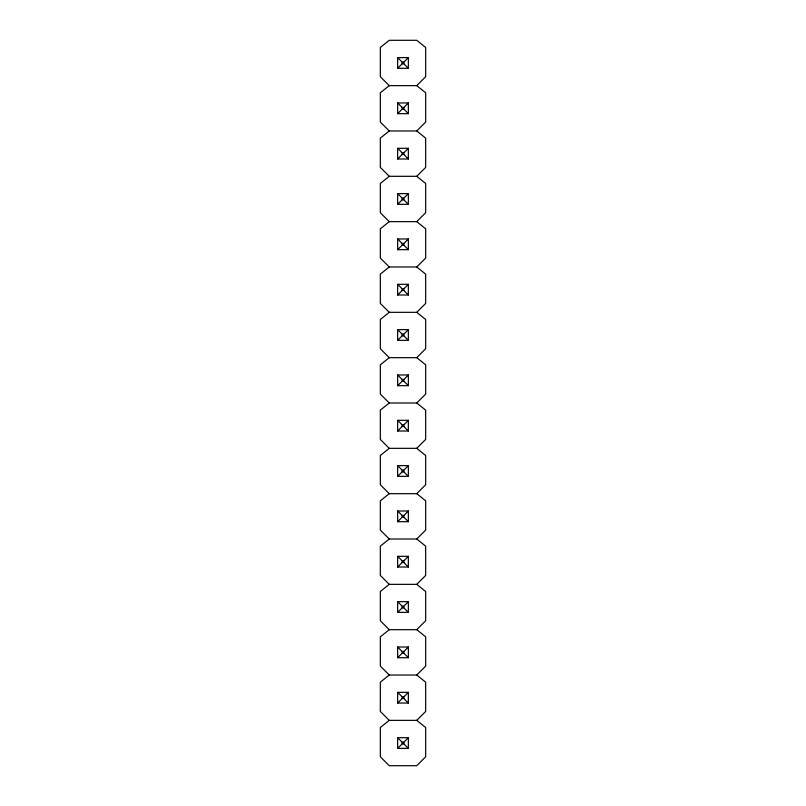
<?xml version="1.0" encoding="UTF-8"?>
<svg xmlns="http://www.w3.org/2000/svg" width="806" height="806" viewBox="0 0 806 806"><rect width="100%" height="100%" fill="white"/><g stroke="black" fill="none" stroke-linecap="round" stroke-linejoin="round"><path stroke-width="1.21" d="M397.65 68.319L402.184 63.785L403.816 63.785L408.35 68.319L397.65 68.319L397.65 57.619L408.35 57.619L408.35 68.319M397.65 57.619L402.184 62.153L403.816 62.153L408.35 57.619M416.742 85.638L425.669 76.711L425.669 47.443L416.742 40.3L389.258 40.3L380.331 47.443L380.331 76.711L389.258 85.638L416.742 85.638L425.669 92.781L425.669 122.049L416.742 130.975L389.258 130.975L380.331 138.118L380.331 167.386L389.258 176.312L416.742 176.312L425.669 183.456L425.669 212.724L416.742 221.65L389.258 221.65L380.331 228.793L380.331 258.061L389.258 266.988L416.742 266.988L425.669 274.131L425.669 303.399L416.742 312.325L389.258 312.325L380.331 319.468L380.331 348.736L389.258 357.663L416.742 357.663L425.669 364.806L425.669 394.074L416.742 403L389.258 403L380.331 410.143L380.331 439.411L389.258 448.338L416.742 448.338L425.669 455.481L425.669 484.749L416.742 493.675L389.258 493.675L380.331 500.818L380.331 530.086L389.258 539.013L416.742 539.013L425.669 546.156L425.669 575.424L416.742 584.35L389.258 584.35L380.331 591.493L380.331 620.761L389.258 629.688L416.742 629.688L425.669 636.831L425.669 666.099L416.742 675.025L389.258 675.025L380.331 682.168L380.331 711.436L389.258 720.363L416.742 720.363L425.669 727.506L425.669 756.774L416.742 765.7L389.258 765.7L380.331 756.774L380.331 727.506L389.258 720.363M397.65 113.656L402.184 109.122L403.816 109.122L408.35 113.656L397.65 113.656L397.65 102.956L408.35 102.956L408.35 113.656M397.65 102.956L402.184 107.49L403.816 107.49L408.35 102.956M397.65 158.994L402.184 154.46L403.816 154.46L408.35 158.994L397.65 158.994L397.65 148.294L408.35 148.294L408.35 158.994M397.65 148.294L402.184 152.828L403.816 152.828L408.35 148.294M416.742 176.312L425.669 167.386L425.669 138.118L416.742 130.975M397.65 204.331L402.184 199.797L403.816 199.797L408.35 204.331L397.65 204.331L397.65 193.631L408.35 193.631L408.35 204.331M397.65 193.631L402.184 198.165L403.816 198.165L408.35 193.631M397.65 249.669L402.184 245.135L403.816 245.135L408.35 249.669L408.35 238.969L397.65 238.969L397.65 249.669L408.35 249.669M403.816 245.135L403.816 243.503L408.35 238.969M416.742 266.988L425.669 258.061L425.669 228.793L416.742 221.65M397.65 295.006L402.184 290.472L403.816 290.472L408.35 295.006L397.65 295.006L397.65 284.306L408.35 284.306L408.35 295.006M397.65 284.306L402.184 288.84L403.816 288.84L408.35 284.306M397.65 340.344L402.184 335.81L403.816 335.81L408.35 340.344L397.65 340.344L397.65 329.644L408.35 329.644L408.35 340.344M397.65 329.644L402.184 334.178L403.816 334.178L408.35 329.644M416.742 357.663L425.669 348.736L425.669 319.468L416.742 312.325M397.65 385.681L402.184 381.147L403.816 381.147L408.35 385.681L397.65 385.681L397.65 374.981L408.35 374.981L408.35 385.681M397.65 374.981L402.184 379.515L403.816 379.515L408.35 374.981M397.65 431.019L402.184 426.485L403.816 426.485L408.35 431.019L397.65 431.019L397.65 420.319L408.35 420.319L408.35 431.019M397.65 420.319L402.184 424.853L403.816 424.853L408.35 420.319M416.742 448.338L425.669 439.411L425.669 410.143L416.742 403M397.65 476.356L402.184 471.822L403.816 471.822L408.35 476.356L397.65 476.356L397.65 465.656L408.35 465.656L408.35 476.356M397.65 465.656L402.184 470.19L403.816 470.19L408.35 465.656M397.65 521.694L402.184 517.16L403.816 517.16L408.35 521.694L397.65 521.694L397.65 510.994L408.35 510.994L408.35 521.694M397.65 510.994L402.184 515.528L403.816 515.528L408.35 510.994M416.742 539.013L425.669 530.086L425.669 500.818L416.742 493.675M397.65 567.031L402.184 562.497L403.816 562.497L408.35 567.031L397.65 567.031L397.65 556.331L408.35 556.331L408.35 567.031M397.65 556.331L402.184 560.865L403.816 560.865L408.35 556.331M397.65 612.369L402.184 607.835L403.816 607.835L408.35 612.369L397.65 612.369L397.65 601.669L408.35 601.669L408.35 612.369M397.65 601.669L402.184 606.203L403.816 606.203L408.35 601.669M416.742 629.688L425.669 620.761L425.669 591.493L416.742 584.35M397.65 657.706L402.184 653.172L403.816 653.172L408.35 657.706L397.65 657.706L397.65 647.006L408.35 647.006L408.35 657.706M397.65 647.006L402.184 651.54L403.816 651.54L408.35 647.006M397.65 703.044L402.184 698.51L402.184 696.878L397.65 692.344L408.35 692.344L408.35 703.044L397.65 703.044L397.65 692.344M402.184 696.878L403.816 696.878L408.35 692.344M416.742 720.363L425.669 711.436L425.669 682.168L416.742 675.025M397.65 748.381L402.184 743.847L403.816 743.847L408.35 748.381L397.65 748.381L397.65 737.681L408.35 737.681L408.35 748.381M397.65 737.681L402.184 742.215L403.816 742.215L408.35 737.681M389.258 85.638L380.331 92.781L380.331 122.049L389.258 130.975M389.258 176.312L380.331 183.456L380.331 212.724L389.258 221.65M389.258 266.988L380.331 274.131L380.331 303.399L389.258 312.325M389.258 357.663L380.331 364.806L380.331 394.074L389.258 403M389.258 448.338L380.331 455.481L380.331 484.749L389.258 493.675M389.258 539.013L380.331 546.156L380.331 575.424L389.258 584.35M389.258 629.688L380.331 636.831L380.331 666.099L389.258 675.025M397.65 238.969L402.184 243.503L403.816 243.503M402.184 698.51L403.816 698.51L408.35 703.044M403.816 62.153L403.816 63.785M403.816 107.49L403.816 109.122M403.816 152.828L403.816 154.46M403.816 198.165L403.816 199.797M403.816 288.84L403.816 290.472M403.816 334.178L403.816 335.81M403.816 379.515L403.816 381.147M403.816 424.853L403.816 426.485M403.816 470.19L403.816 471.822M403.816 515.528L403.816 517.16M403.816 560.865L403.816 562.497M403.816 606.203L403.816 607.835M403.816 651.54L403.816 653.172M403.816 696.878L403.816 698.51M403.816 742.215L403.816 743.847M402.184 62.153L402.184 63.785M402.184 107.49L402.184 109.122M402.184 152.828L402.184 154.46M402.184 198.165L402.184 199.797M402.184 243.503L402.184 245.135M402.184 288.84L402.184 290.472M402.184 334.178L402.184 335.81M402.184 379.515L402.184 381.147M402.184 424.853L402.184 426.485M402.184 470.19L402.184 471.822M402.184 515.528L402.184 517.16M402.184 560.865L402.184 562.497M402.184 606.203L402.184 607.835M402.184 651.54L402.184 653.172M402.184 742.215L402.184 743.847"/></g></svg>
